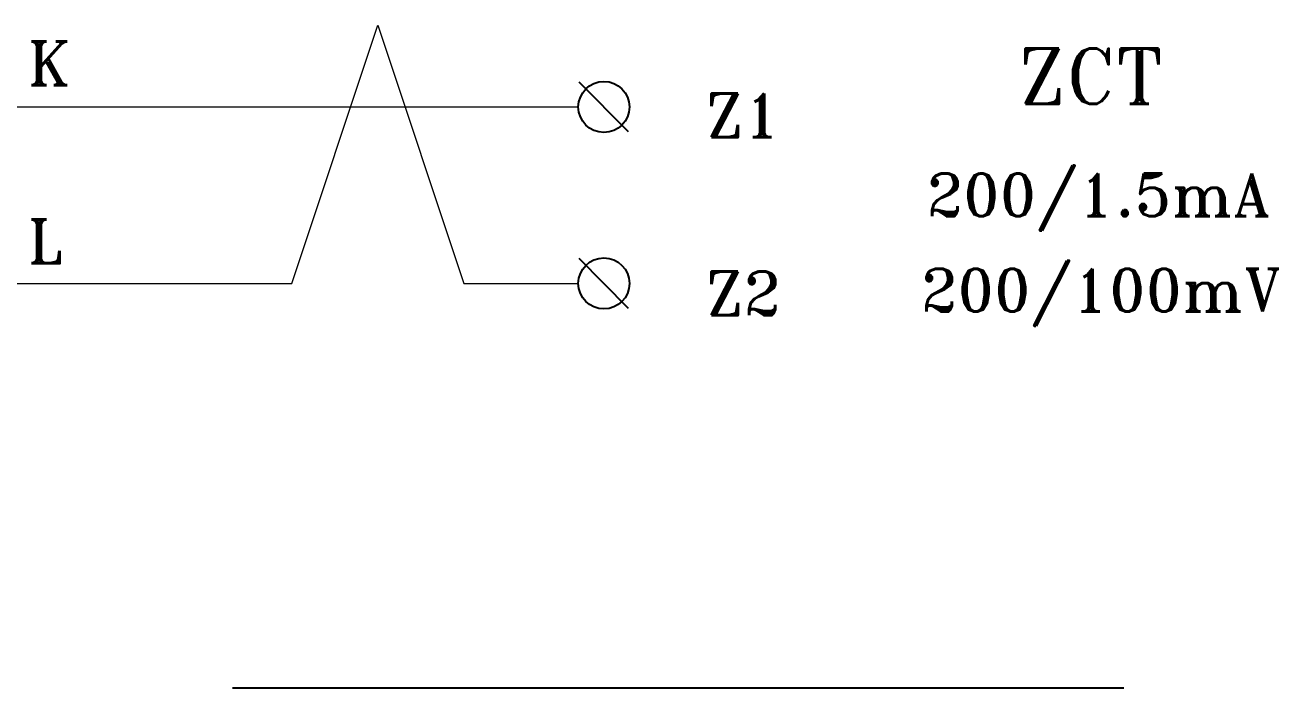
# Model space of a CAD drawing. Header units: millimetres. Extents: x 107 to 2900, y 85 to 3996.
# Drawn here: x 231.8 to 326.2, y 462.8 to 512.8 of the extents above; entities that cross this region are included whole.
import ezdxf

# ---------------------------------------------------------------- set-up
doc = ezdxf.new("R2010")
doc.units = ezdxf.units.MM
doc.layers.add('70', color=7, linetype='Continuous')
doc.styles.add('STYLE2', font='romant.shx')

# ---------------------------------------------------------------- blocks, each defined once
blk = doc.blocks.new('ㅡㄷㅅㄷㄱㄱ스')
at = {"color": 7, "linetype": 'Continuous'}
blk.add_line((9875.34, 3024.81), (10024.5, 3024.81), dxfattribs=at)

msp = doc.modelspace()

# ---------------------------------------------------------------- linework, layer by layer
at = {"color": 0}
for p, q in [((277.23, 504.745), (273.524, 508.497)), ((277.23, 491.44), (273.524, 495.191))]:
    msp.add_line(p, q, dxfattribs=at)
at = {"color": 0, "lineweight": 15}
for p, q in [((219.607, 506.621), (273.453, 506.621)), ((219.607, 493.316), (251.886, 493.316)), ((264.842, 493.316), (273.453, 493.316))]:
    msp.add_line(p, q, dxfattribs=at)
at = {"color": 0}
for centre in [(275.377, 506.621), (275.377, 493.316)]:
    msp.add_circle(centre, 1.924, dxfattribs=at)
at = {"layer": '70', "lineweight": 15}
for p, q in [((251.886, 493.316), (258.364, 512.799)), ((258.364, 512.799), (264.842, 493.316))]:
    msp.add_line(p, q, dxfattribs=at)

# ---------------------------------------------------------------- block references
at = {"xscale": 0.45, "yscale": 0.45, "zscale": 0.45}
msp.add_blockref('ㅡㄷㅅㄷㄱㄱ스', (-4196.496, -898.345), dxfattribs=at)

# ---------------------------------------------------------------- texts
at = {"color": 0, "style": 'STYLE2'}
for s, height, p in [('K', 3.294, (231.981, 508.264)), ('ZCT', 4.1731, (306.597, 506.854)), ('Z1', 3.2937, (283.064, 504.336)), ('200/1.5mA', 3.2101, (299.684, 498.384)), ('L', 3.294, (231.981, 494.843)), ('200/100mV', 3.2101, (299.256, 491.201)), ('Z2', 3.2937, (283.064, 490.914))]:
    msp.add_text(s, height=height, dxfattribs=at).set_placement(p)

doc.saveas('drawing.dxf')
